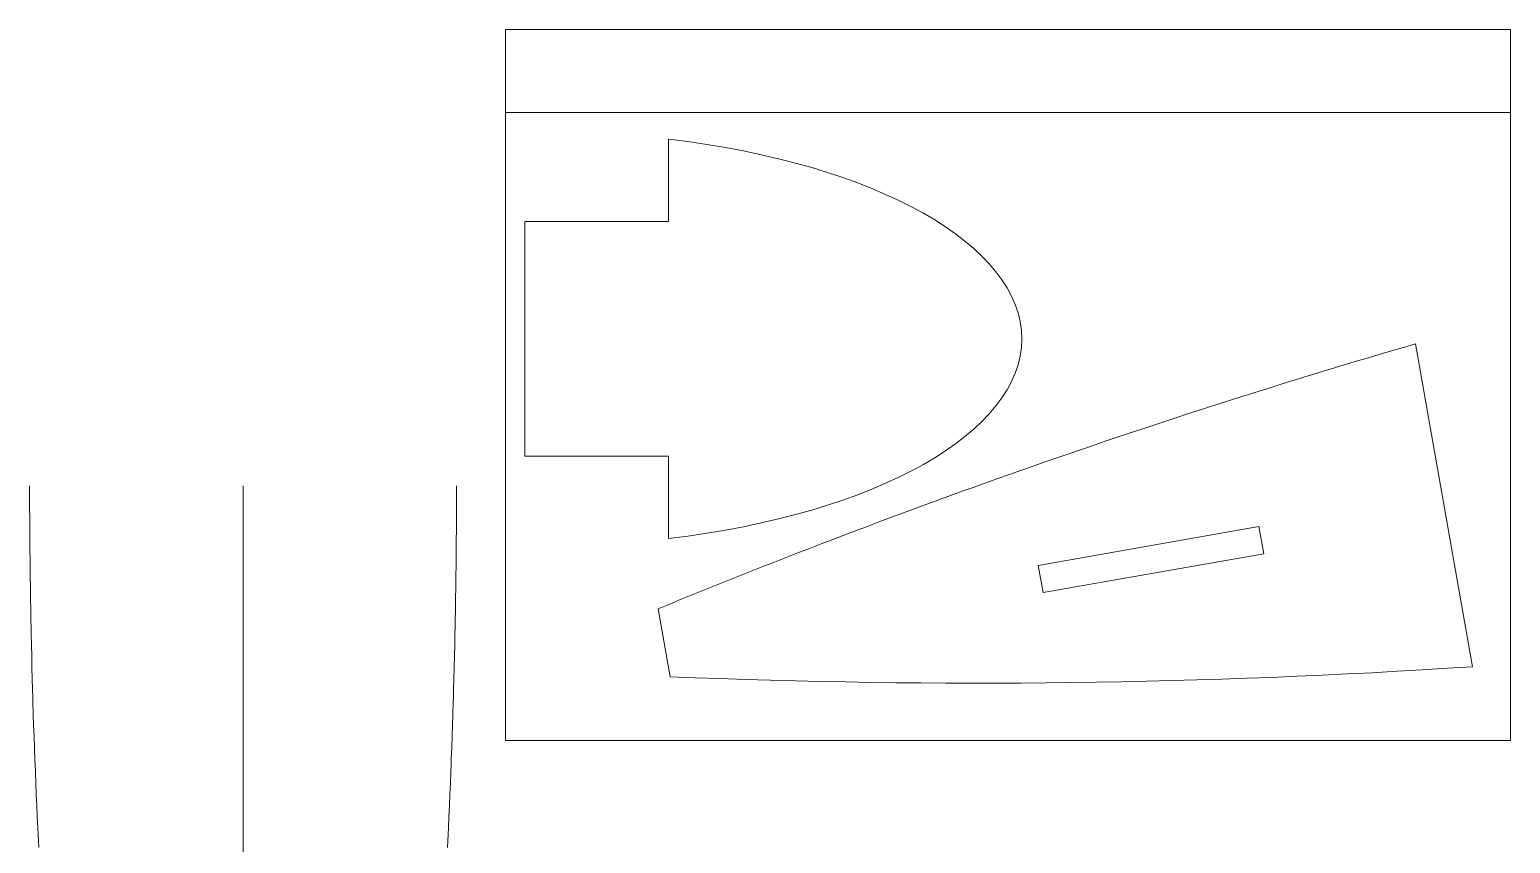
# Model space of a CAD drawing. Units: millimetres at full size, sheet at 1:15. Extents: x -2055 to 2560, y -3096 to 1736.
# Drawn here: x -1865 to 280, y 545 to 1724 of the extents above; entities that cross this region are included whole.
import ezdxf

# ---------------------------------------------------------------- set-up
doc = ezdxf.new("R2010")
doc.units = ezdxf.units.MM
doc.header["$LTSCALE"] = 15
doc.layers.add('1-4_B0型紙印刷レイアウト', color=7, linetype='Continuous', lineweight=9)

msp = doc.modelspace()

# ---------------------------------------------------------------- linework, layer by layer
at = {"layer": '1-4_B0型紙印刷レイアウト', "color": 4}
msp.add_line((-1175.56, 1603.92), (280.44, 1603.92), dxfattribs=at)
at = {"layer": '1-4_B0型紙印刷レイアウト'}
for p, q in [((-939.23, 1445.8), (-939.23, 1565.19)), ((-1147.42, 1445.8), (-939.23, 1445.8)), ((-1147.42, 1445.8), (-1147.42, 1105.8)), ((142.89, 1268.4), (225.37, 800.66)), ((-1555.54, 1062.65), (-1555.54, -1242.35)), ((-83.93, 1003.69), (-76.98, 964.3)), ((-76.98, 964.3), (-396.55, 907.95)), ((-936.95, 786.08), (-954.32, 884.56))]:
    msp.add_line(p, q, dxfattribs=at)
at = {"layer": '1-4_B0型紙印刷レイアウト', "color": 4}
msp.add_lwpolyline([(280.44, 693.92), (280.44, 1723.92), (-1175.56, 1723.92), (-1175.56, 693.92)], close=True, dxfattribs=at)
at = {"layer": '1-4_B0型紙印刷レイアウト'}
for points in [[(-1147.42, 1105.8), (-939.23, 1105.8), (-939.23, 986.41)], [(-1864.77, 1062.65), (-1864.77, 1062.18), (-1864.77, 1061.37), (-1864.77, 1060.56), (-1864.77, 1059.74), (-1864.77, 1058.93), (-1864.77, 1058.12), (-1864.77, 1057.65), (-1864.76, 1048.23), (-1864.71, 1032), (-1864.63, 1015.77), (-1864.53, 999.53), (-1864.39, 983.3), (-1864.24, 967.07), (-1864.14, 957.65), (-1864.04, 948.23), (-1863.85, 932), (-1863.63, 915.77), (-1863.39, 899.53), (-1863.14, 883.3), (-1862.85, 867.06), (-1862.67, 857.65), (-1862.49, 848.23), (-1862.14, 832), (-1861.78, 815.76), (-1861.38, 799.53), (-1860.96, 783.3), (-1860.51, 767.06), (-1860.24, 757.65), (-1859.96, 748.23), (-1859.46, 732), (-1858.93, 715.76), (-1858.38, 699.53), (-1857.81, 683.3), (-1857.2, 667.06), (-1856.84, 657.65), (-1856.47, 648.23), (-1855.82, 632), (-1855.13, 615.76), (-1854.43, 599.53)], [(-1246.3, 1062.65), (-1246.3, 1062.18), (-1246.3, 1061.37), (-1246.3, 1060.56), (-1246.31, 1059.74), (-1246.31, 1058.93), (-1246.31, 1058.12), (-1246.31, 1057.65), (-1246.32, 1048.23), (-1246.37, 1032), (-1246.44, 1015.77), (-1246.55, 999.53), (-1246.68, 983.3), (-1246.83, 967.07), (-1246.93, 957.65), (-1247.04, 948.23), (-1247.23, 932), (-1247.44, 915.77), (-1247.68, 899.53), (-1247.94, 883.3), (-1248.22, 867.06), (-1248.4, 857.65), (-1248.59, 848.23), (-1248.93, 832), (-1249.3, 815.76), (-1249.7, 799.53), (-1250.12, 783.3), (-1250.56, 767.06), (-1250.83, 757.65), (-1251.11, 748.23), (-1251.62, 732), (-1252.14, 715.76), (-1252.69, 699.53), (-1253.27, 683.3), (-1253.87, 667.06), (-1254.23, 657.65), (-1254.6, 648.23), (-1255.26, 632), (-1255.94, 615.76), (-1256.65, 599.53)], [(-83.93, 1003.69), (-403.5, 947.34), (-396.55, 907.95)], [(-1854.43, 599.53), (-1853.69, 583.3), (-1852.94, 567.06), (-1852.49, 557.65), (-1851.56, 538.81)], [(-1256.65, 599.53), (-1257.38, 583.3), (-1258.14, 567.06), (-1258.59, 557.65), (-1259.52, 538.81)]]:
    msp.add_lwpolyline(points, dxfattribs=at)
for centre, start, end in [((3139.15, -9056.69), 106.18232, 112.38019), ((-490.46, 11527.86), 267.61981, 273.81768)]:
    msp.add_arc(centre, 10751.05, start, end, dxfattribs=at)
msp.add_ellipse((-1122.42, 1275.8), major_axis=(-695, 0), ratio=0.431655, start_param=1.8375267, end_param=4.4456586, dxfattribs=at)

doc.saveas('drawing.dxf')
